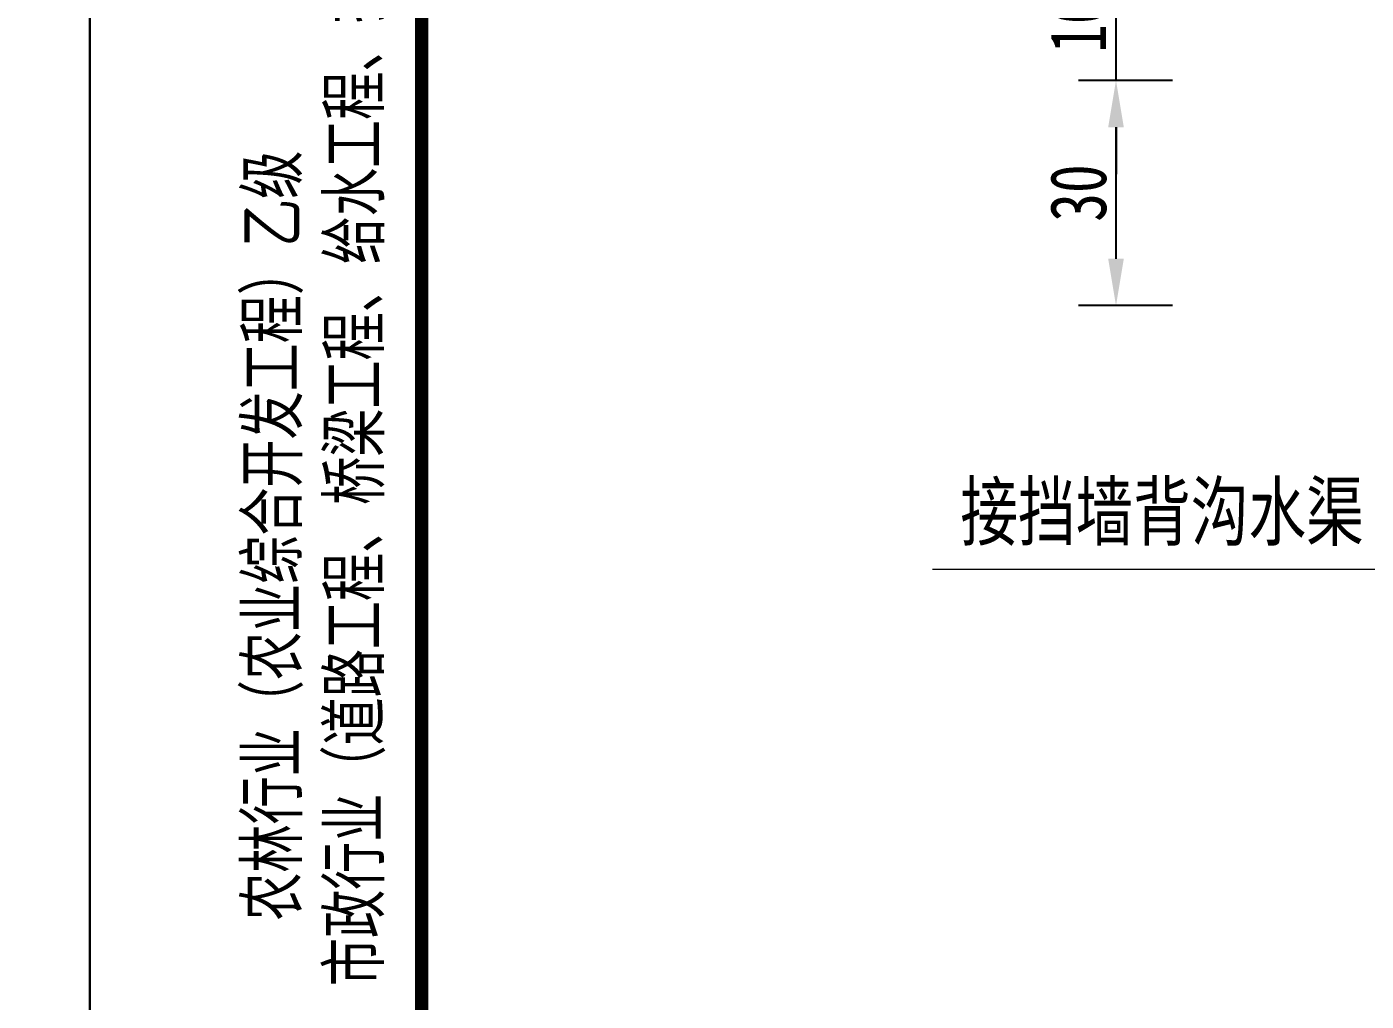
# Model space of a CAD drawing. Extents: x 4283 to 40403, y 1134 to 1764.
# Drawn here: x 5119.2 to 5190.5, y 1178.3 to 1230.2 of the extents above; entities that cross this region are included whole.
import ezdxf
from ezdxf.enums import TextEntityAlignment as Align

# ---------------------------------------------------------------- set-up
doc = ezdxf.new("R2010")
doc.units = 0
for name, color, linetype, lineweight in [('0-文字 0.15', 7, 'Continuous', 15), ('0-标注 0.09', 4, 'Continuous', 9), ('0-结构细实线 0.2', 7, 'Continuous', 20)]:
    doc.layers.add(name, color=color, linetype=linetype, lineweight=lineweight)
for name, color, linetype in [('PUB_TITLE', 4, 'Continuous'), ('S-MODIFY', 4, 'Continuous'), ('华泽绵阳图框', 7, 'Continuous'), ('致远博图框', 7, 'Continuous')]:
    doc.layers.add(name, color=color, linetype=linetype)
doc.styles.add('0-仿宋国标', font='', dxfattribs={"width": 0.75})
doc.styles.add('长仿宋', font='', dxfattribs={"width": 0.7, "height": 5})
doc.styles.get('0-仿宋国标').set_extended_font_data('仿宋_GB2312')
doc.styles.get('长仿宋').set_extended_font_data('SimSun')
doc.dimstyles.new('@10', dxfattribs={"dimtxt": 2.5, "dimasz": 2.5, "dimexe": 2, "dimexo": 0.6, "dimgap": 0.5, "dimtad": 1, "dimdec": 0, "dimdsep": 46, "dimtxsty": '0-仿宋国标', "dimcen": 3.5, "dimclrd": 4, "dimclre": 4, "dimclrt": 4, "dimazin": 0, "dimtfac": 1, "dimtdec": 0, "dimtmove": 0, "dimatfit": 3, "dimfxl": 3, "dimfxlon": 1, "dimtfill": 1, "dimtfillclr": 256, "dimarcsym": 0})

# ---------------------------------------------------------------- blocks, each defined once
blk = doc.blocks.new('*D42')
at = {"layer": '0-标注 0.09', "color": 4, "lineweight": -2, "transparency": 16777216}
for p, q in [((5180.186, 1227.348), (5175.186, 1227.348)), ((5177.186, 1217.848), (5177.186, 1224.848)), ((5180.186, 1215.348), (5175.186, 1215.348))]:
    blk.add_line(p, q, dxfattribs=at)
at = {"layer": '0-标注 0.09', "color": 4, "transparency": 16777216}
for points in [[(5176.769, 1224.848), (5177.602, 1224.848), (5177.186, 1227.348)], [(5176.769, 1217.848), (5177.602, 1217.848), (5177.186, 1215.348)]]:
    blk.add_solid(points, dxfattribs=at)
at = {"layer": 'Defpoints', "color": 0}
for p in [(5177.186, 1227.348), (5184.557, 1227.348), (5184.557, 1215.348)]:
    blk.add_point(p, dxfattribs=at)
at = {"layer": '0-标注 0.09', "color": 4, "transparency": 16777216, "insert": (5175.186, 1221.348), "char_height": 3, "attachment_point": 5, "rotation": 90, "style": '0-仿宋国标', "bg_fill": 3, "box_fill_scale": 1.1, "bg_fill_color": 256, "bg_fill_true_color": 13158600, "bg_fill_transparency": 0}
blk.add_mtext('30', dxfattribs=at)
blk = doc.blocks.new('*D43')
at = {"layer": '0-标注 0.09', "color": 4, "lineweight": -2, "transparency": 16777216}
for p, q in [((5177.186, 1235.848), (5177.186, 1238.348)), ((5180.186, 1233.348), (5175.186, 1233.348)), ((5177.186, 1227.348), (5177.186, 1233.348)), ((5180.186, 1227.348), (5175.186, 1227.348)), ((5177.186, 1224.848), (5177.186, 1222.348))]:
    blk.add_line(p, q, dxfattribs=at)
at = {"layer": '0-标注 0.09', "color": 4, "transparency": 16777216}
for points in [[(5176.769, 1235.848), (5177.602, 1235.848), (5177.186, 1233.348)], [(5176.769, 1224.848), (5177.602, 1224.848), (5177.186, 1227.348)]]:
    blk.add_solid(points, dxfattribs=at)
at = {"layer": 'Defpoints', "color": 0}
for p in [(5177.186, 1233.348), (5184.557, 1233.348), (5184.557, 1227.348)]:
    blk.add_point(p, dxfattribs=at)
at = {"layer": '0-标注 0.09', "color": 4, "transparency": 16777216, "insert": (5175.186, 1230.348), "char_height": 3, "attachment_point": 5, "rotation": 90, "style": '0-仿宋国标', "bg_fill": 3, "box_fill_scale": 1.1, "bg_fill_color": 256, "bg_fill_true_color": 13158600, "bg_fill_transparency": 0}
blk.add_mtext('10', dxfattribs=at)

msp = doc.modelspace()

# ---------------------------------------------------------------- linework, layer by layer
at = {"layer": 'PUB_TITLE'}
msp.add_lwpolyline([(4702.534, 1136.333), (5122.534, 1136.333), (5122.534, 1433.333), (4702.534, 1433.333)], close=True, dxfattribs=at)
at = {"layer": 'S-MODIFY'}
msp.add_lwpolyline([(4702.534, 1136.333), (5122.534, 1136.333), (5122.534, 1433.333), (4702.534, 1433.333)], close=True, dxfattribs=at)

# ---------------------------------------------------------------- texts
at = {"layer": '0-文字 0.15', "style": '0-仿宋国标', "width": 0.75}
msp.add_text('接挡墙背沟水渠', height=3, dxfattribs=at).set_placement((5179.638, 1204.437), align=Align.MIDDLE)
at = {"layer": '致远博图框', "style": '长仿宋', "width": 0.7}
for s, p in [('市政行业（道路工程、桥梁工程、给水工程、排水工程、热力工程、环境卫生工程）乙级', (5137.92, 1179.101)), ('农林行业（农业综合开发工程）乙级', (5133.546, 1182.583))]:
    msp.add_text(s, height=2.68508, rotation=90, dxfattribs=at).set_placement(p)

# ---------------------------------------------------------------- dimensions: what is measured, and where the dimension line sits
at = {"layer": '0-标注 0.09'}
dim = msp.add_linear_dim(base=(5177.186, 1227.348), p1=(5184.557, 1215.348), p2=(5184.557, 1227.348), angle=90, dimstyle='@10', override={"dimtxt": 3, "dimlfac": 2.5}, dxfattribs=at)
dim.commit()
dim.dimension.update_dxf_attribs({"geometry": '*D42', "text_midpoint": (5175.186, 1221.348)})

# ---------------------------------------------------------------- next in the draw order: dimensions: what is measured, and where the dimension line sits
dim = msp.add_linear_dim(base=(5177.186, 1233.348), p1=(5184.557, 1227.348), p2=(5184.557, 1233.348), angle=90, text='10', dimstyle='@10', override={"dimtxt": 3, "dimlfac": 2.5, "dimtxsty": '0-仿宋国标'}, dxfattribs=at)
dim.commit()
dim.dimension.update_dxf_attribs({"geometry": '*D43', "text_midpoint": (5175.186, 1230.348)})

# ---------------------------------------------------------------- next in the draw order: linework, layer by layer
at = {"layer": '0-结构细实线 0.2', "color": 2, "linetype": 'Continuous'}
msp.add_lwpolyline([(5167.405, 1201.306), (5191.357, 1201.306), (5200.124, 1229.641)], dxfattribs=at)
at = {"layer": 'PUB_TITLE'}
msp.add_lwpolyline([(5122.534, 1136.333), (5542.534, 1136.333), (5542.534, 1433.333), (5122.534, 1433.333)], close=True, dxfattribs=at)
at = {"layer": 'S-MODIFY'}
msp.add_lwpolyline([(5122.534, 1136.333), (5542.534, 1136.333), (5542.534, 1433.333), (5122.534, 1433.333)], close=True, dxfattribs=at)
at = {"layer": '华泽绵阳图框', "color": 7, "const_width": 0.707}
msp.add_lwpolyline([(5140.211, 1143.403), (5535.464, 1143.403), (5535.464, 1426.232), (5140.211, 1426.232)], close=True, dxfattribs=at)

doc.saveas('drawing.dxf')
